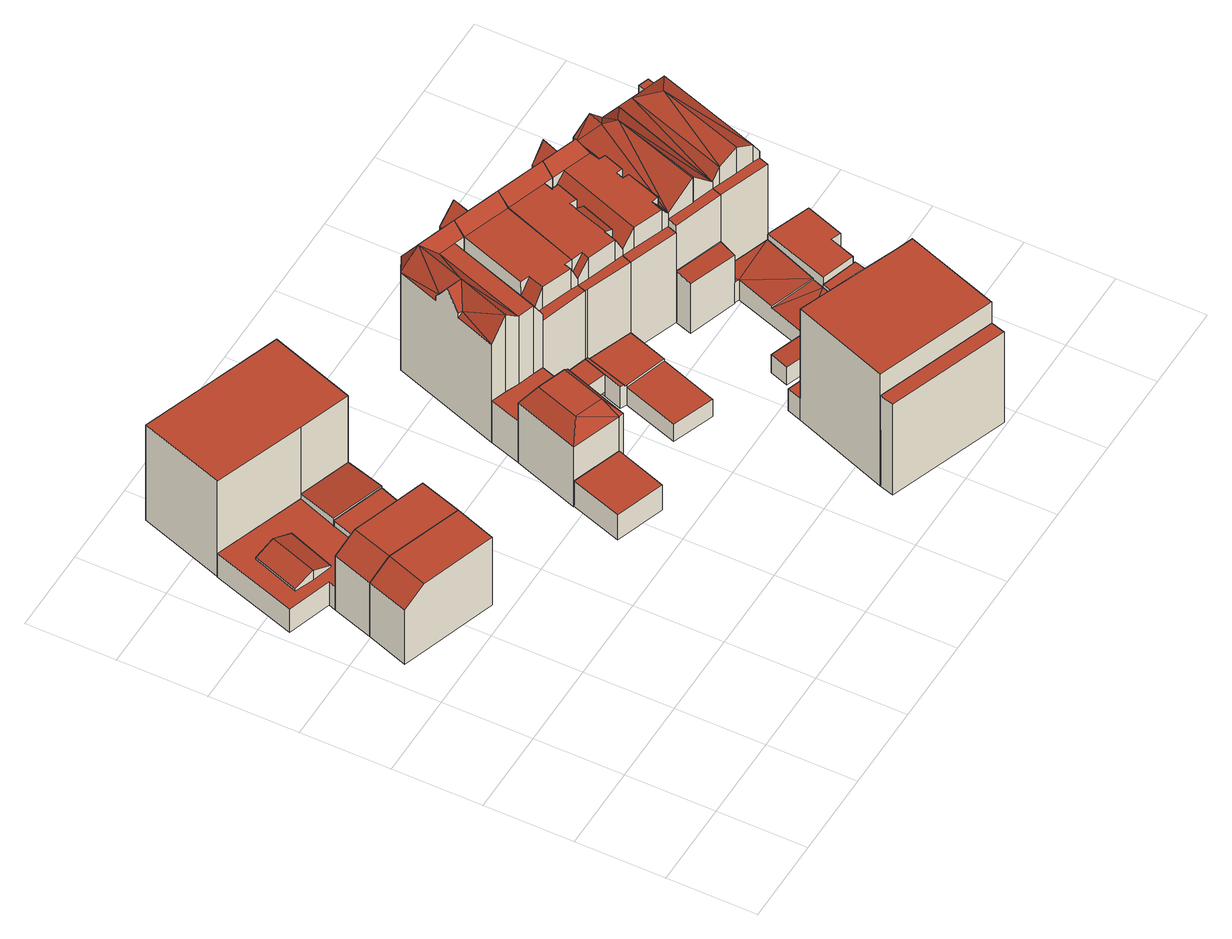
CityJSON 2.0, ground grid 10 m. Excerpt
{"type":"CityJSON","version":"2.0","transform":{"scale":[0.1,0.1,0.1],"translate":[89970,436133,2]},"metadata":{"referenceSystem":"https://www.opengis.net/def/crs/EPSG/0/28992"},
"CityObjects":{
"building1":{"type":"Building","attributes":{"measuredHeight":9.44,"yearOfConstruction":2010,"LAAGSTE_BOUWLAAG":"0","AANTAL_BOUWLAGEN":"3","AANTAL_ADRESSEN":"1","WIJK":"Delfshaven","PANDSOORT":"Tussenpand","BUURT":"Bospolder","HOOGSTE_BOUWLAAG":"2"},"address":[{"CountryName":"Nederland","LocalityName":"Rotterdam","ThoroughfareNumber":"9","ThoroughfareName":"Wattierstraat","PostalCode":"3025SG"}],"geometry":[{"type":"Solid","lod":"2","boundaries":[[[[0,1,2,3]],[[4,5,3,2,6]],[[2,1,7,6]],[[0,8,9,7,1]],[[5,8,0,3]],[[4,6,7,9]],[[5,4,9,8]]]],"semantics":{"surfaces":[{"type":"GroundSurface"},{"type":"WallSurface"},{"type":"RoofSurface"}],"values":[[0,1,1,1,1,2,2]]}}]},
"building2":{"type":"Building","attributes":{"measuredHeight":9.44,"yearOfConstruction":2010,"LAAGSTE_BOUWLAAG":"0","AANTAL_BOUWLAGEN":"3","AANTAL_ADRESSEN":"1","WIJK":"Delfshaven","PANDSOORT":"Tussenpand","BUURT":"Bospolder","HOOGSTE_BOUWLAAG":"2"},"address":[{"CountryName":"Nederland","LocalityName":"Rotterdam","ThoroughfareNumber":"7","ThoroughfareName":"Wattierstraat","PostalCode":"3025SG"}],"geometry":[{"type":"Solid","lod":"2","boundaries":[[[[2,10,11,12,3]],[[3,5,4,6,2]],[[10,2,6,13]],[[14,5,3,12]],[[12,11,15,14]],[[16,15,11,10,13]],[[16,13,6,4]],[[14,15,16,4,5]]]],"semantics":{"surfaces":[{"type":"GroundSurface"},{"type":"WallSurface"},{"type":"RoofSurface"}],"values":[[0,1,1,1,1,1,2,2]]}}]},
"building3":{"type":"Building","attributes":{"measuredHeight":4.12,"yearOfConstruction":2010,"LAAGSTE_BOUWLAAG":"0","AANTAL_BOUWLAGEN":"1","WIJK":"Delfshaven","PANDSOORT":"Tussenpand","BUURT":"Bospolder","HOOGSTE_BOUWLAAG":"0"},"geometry":[{"type":"Solid","lod":"2","boundaries":[[[[12,11,17,18]],[[19,20,11,12]],[[18,17,21,22]],[[17,11,20,21]],[[22,19,12,18]],[[22,21,20,19]]]],"semantics":{"surfaces":[{"type":"GroundSurface"},{"type":"WallSurface"},{"type":"RoofSurface"}],"values":[[0,1,1,1,1,2]]}}]},
"building4":{"type":"Building","attributes":{"measuredHeight":13.25,"yearOfConstruction":1952,"LAAGSTE_BOUWLAAG":"-1","AANTAL_BOUWLAGEN":"5","AANTAL_ADRESSEN":"8","WIJK":"Delfshaven","PANDSOORT":"Kop van een rij","BUURT":"Bospolder","HOOGSTE_BOUWLAAG":"3"},"address":[{"CountryName":"Nederland","LocalityName":"Rotterdam","ThoroughfareNumber":"132-134","ThoroughfareName":"Schiedamseweg","PostalCode":"3025AJ"}],"children":["building4-1","building4-2"]},
"building4-1":{"type":"BuildingPart","parents":["building4"],"geometry":[{"type":"Solid","lod":"2","boundaries":[[[[23,24,25,26,27]],[[28,24,23,29]],[[30,31,32,33,34]],[[35,30,34,36]],[[29,37,38,28]],[[37,35,36,38]],[[39,40,33,32,41]],[[25,40,39,26]],[[40,25,24,28,38,36,34,33]],[[27,42,31,30,35,37,29,23]],[[41,32,31,42]],[[27,26,39,41,42]]]],"semantics":{"surfaces":[{"type":"WallSurface"},{"type":"RoofSurface"},{"type":"GroundSurface"},{"type":"ClosureSurface"}],"values":[[0,0,0,0,0,0,0,0,1,2,3,3]]}}]},
"building4-2":{"type":"BuildingPart","parents":["building4"],"geometry":[{"type":"Solid","lod":"2","boundaries":[[[[43,44,45,46]],[[47,43,46,48]],[[18,49,50,51,17]],[[26,49,18,27]],[[31,52,53,32]],[[54,53,52,55]],[[55,10,56,54]],[[57,56,10,11]],[[51,57,11,17]],[[41,51,50,39]],[[58,59,60,61]],[[62,58,61,63]],[[44,60,59,45]],[[48,62,63,47]],[[41,32,53,54,56,57,51],[43,47,63,61,60,44]],[[46,45,59,58]],[[48,46,58,62]],[[26,39,50,49]],[[18,17,11,10,55,52,31,42,27]],[[39,26,27,42,41]],[[42,31,32,41]]]],"semantics":{"surfaces":[{"type":"WallSurface"},{"type":"RoofSurface"},{"type":"GroundSurface"},{"type":"ClosureSurface"}],"values":[[0,0,0,0,0,0,0,0,0,0,0,0,0,0,1,1,1,1,2,3,3]]}}]},
"building5":{"type":"Building","attributes":{"measuredHeight":3.52,"yearOfConstruction":1991,"LAAGSTE_BOUWLAAG":"0","AANTAL_BOUWLAGEN":"1","AANTAL_ADRESSEN":"1","WIJK":"Delfshaven","PANDSOORT":"Tussenpand","BUURT":"Bospolder","HOOGSTE_BOUWLAAG":"0"},"address":[{"CountryName":"Nederland","LocalityName":"Rotterdam","ThoroughfareNumber":"6A","ThoroughfareName":"Wattierstraat","PostalCode":"3025SH"}],"geometry":[{"type":"Solid","lod":"2","boundaries":[[[[64,65,66,67]],[[67,66,68,69]],[[64,70,71,72,65]],[[69,70,64,67]],[[66,65,72,68]],[[70,69,68,72,71]]]],"semantics":{"surfaces":[{"type":"GroundSurface"},{"type":"WallSurface"},{"type":"RoofSurface"}],"values":[[0,1,1,1,1,2]]}}]},
"building6":{"type":"Building","attributes":{"measuredHeight":10.28,"yearOfConstruction":1913,"LAAGSTE_BOUWLAAG":"1","AANTAL_BOUWLAGEN":"4","AANTAL_ADRESSEN":"4","WIJK":"Delfshaven","PANDSOORT":"Tussenpand","BUURT":"Bospolder","HOOGSTE_BOUWLAAG":"2"},"address":[{"CountryName":"Nederland","LocalityName":"Rotterdam","ThoroughfareNumber":"4-4","ThoroughfareName":"Wattierstraat","PostalCode":"3025SH"}],"geometry":[{"type":"Solid","lod":"2","boundaries":[[[[73,74,75,76]],[[77,78,79,80]],[[81,77,80,82]],[[82,73,76,81]],[[78,75,74,79]],[[76,75,83,84]],[[81,76,84]],[[81,84,85]],[[85,86,77,81]],[[85,84,83,86]],[[78,83,75]],[[78,86,83]],[[77,86,78]],[[73,82,80,79,74]]]],"semantics":{"surfaces":[{"type":"WallSurface"},{"type":"RoofSurface"},{"type":"GroundSurface"}],"values":[[0,0,0,0,0,1,1,1,1,1,1,1,1,2]]}}]},
"building7":{"type":"Building","attributes":{"measuredHeight":16.51,"yearOfConstruction":1913,"LAAGSTE_BOUWLAAG":"-1","AANTAL_BOUWLAGEN":"5","AANTAL_ADRESSEN":"3","WIJK":"Delfshaven","PANDSOORT":"Tussenpand","BUURT":"Bospolder","HOOGSTE_BOUWLAAG":"3"},"address":[{"CountryName":"Nederland","LocalityName":"Rotterdam","ThoroughfareNumber":"126-126","ThoroughfareName":"Schiedamseweg","PostalCode":"3025AH"}],"children":["building7-1","building7-2"]},
"building7-1":{"type":"BuildingPart","parents":["building7"],"geometry":[{"type":"Solid","lod":"2","boundaries":[[[[87,88,89]],[[90,91,92,93]],[[94,87,89,95,96,97,98,99,100,101]],[[102,103,104,92,91,105,106,107,108,109]],[[99,90,93,100]],[[110,104,103]],[[111,109,108]],[[96,112,113,97]],[[114,115,116,117]],[[112,114,117,113]],[[115,107,106,116]],[[93,92,118]],[[112,119,88,120,114]],[[118,92,110]],[[118,110,121]],[[92,104,110]],[[94,118,120,88,87]],[[110,103,102]],[[121,110,102]],[[95,89,88,119,112,96]],[[94,101,100,93,118]],[[102,109,111,121]],[[120,121,114]],[[121,115,114]],[[120,118,121]],[[121,111,115]],[[111,108,107]],[[111,107,115]],[[91,90,99,98,122,123,124,105]],[[117,116,124,123]],[[116,106,105,124]],[[113,117,123,122]],[[97,113,122,98]]]],"semantics":{"surfaces":[{"type":"WallSurface"},{"type":"RoofSurface"},{"type":"GroundSurface"},{"type":"ClosureSurface"}],"values":[[0,0,0,0,0,0,0,0,0,0,0,1,1,1,1,1,1,1,1,1,1,1,1,1,1,1,1,1,2,3,3,3,3]]}}]},
"building7-2":{"type":"BuildingPart","parents":["building7"],"geometry":[{"type":"Solid","lod":"2","boundaries":[[[[97,125,82,98]],[[105,73,126,106]],[[125,126,73,82]],[[117,116,106,126,125,97,113]],[[82,73,105,124,123,122,98]],[[123,124,116,117]],[[124,105,106,116]],[[122,123,117,113]],[[98,122,113,97]]]],"semantics":{"surfaces":[{"type":"WallSurface"},{"type":"RoofSurface"},{"type":"GroundSurface"},{"type":"ClosureSurface"}],"values":[[0,0,0,1,2,3,3,3,3]]}}]},
"building8":{"type":"Building","attributes":{"measuredHeight":16.49,"yearOfConstruction":1913,"LAAGSTE_BOUWLAAG":"0","AANTAL_BOUWLAGEN":"5","AANTAL_ADRESSEN":"3","WIJK":"Delfshaven","PANDSOORT":"Tussenpand","BUURT":"Bospolder","HOOGSTE_BOUWLAAG":"3"},"address":[{"CountryName":"Nederland","LocalityName":"Rotterdam","ThoroughfareNumber":"124-124","ThoroughfareName":"Schiedamseweg","PostalCode":"3025AH"}],"children":["building8-1","building8-2"]},
"building8-1":{"type":"BuildingPart","attributes":{"measuredHeight":2.85},"parents":["building8"],"geometry":[{"type":"Solid","lod":"2","boundaries":[[[[127,128,129,130]],[[128,131,132,129]],[[131,133,134,132]],[[133,127,130,134]],[[130,129,132,134]],[[127,133,131,128]]]],"semantics":{"surfaces":[{"type":"ClosureSurface"},{"type":"WallSurface"},{"type":"RoofSurface"},{"type":"GroundSurface"}],"values":[[0,1,1,1,2,3]]}}]},
"building8-2":{"type":"BuildingPart","attributes":{"measuredHeight":16.49},"parents":["building8"],"geometry":[{"type":"Solid","lod":"2","boundaries":[[[[135,136,137,138,139,140,141]],[[138,137,128,129,142,143,95,144,145,87,94,101]],[[129,130,146,142]],[[146,130,127,136,135,147,148,149,150,151,152]],[[153,150,149]],[[140,154,141]],[[144,155,145]],[[156,157,158,159]],[[157,152,151,158]],[[159,95,143,156]],[[158,153,149,148,87,145,155,159]],[[146,152,157,156,143,142]],[[141,154,160,147,135]],[[87,148,147,160,94]],[[153,151,150]],[[160,101,94]],[[153,158,151]],[[144,95,159,155]],[[160,154,140,139]],[[138,101,160,139]],[[137,136,127,128]],[[128,127,130,129]]]],"semantics":{"surfaces":[{"type":"WallSurface"},{"type":"RoofSurface"},{"type":"GroundSurface"},{"type":"ClosureSurface"}],"values":[[0,0,0,0,0,0,0,0,0,0,1,1,1,1,1,1,1,1,1,1,2,3]]}}]},
"building9":{"type":"Building","attributes":{"measuredHeight":15.51,"yearOfConstruction":1912,"LAAGSTE_BOUWLAAG":"0","AANTAL_BOUWLAGEN":"5","AANTAL_ADRESSEN":"7","WIJK":"Delfshaven","PANDSOORT":"Tussenpand","BUURT":"Bospolder","HOOGSTE_BOUWLAAG":"3"},"address":[{"CountryName":"Nederland","LocalityName":"Rotterdam","ThoroughfareNumber":"53-55","ThoroughfareName":"Rosenveldtstraat","PostalCode":"3025RR"}],"children":["building9-1","building9-2","building9-3"]},
"building9-1":{"type":"BuildingPart","parents":["building9"],"geometry":[{"type":"Solid","lod":"2","boundaries":[[[[161,162,163,164,165,166]],[[167,168,164,163,169,170]],[[171,170,169,172]],[[173,174,175,176,177]],[[178,177,176,179,180,181]],[[182,171,172,183,184]],[[173,185,186,174]],[[184,187,188,182]],[[189,190,191,192,193]],[[194,188,187,186,185,195]],[[185,190,189,195]],[[167,188,194,168]],[[166,196,197,161]],[[193,192,198,199,197,196]],[[179,198,192,180]],[[181,191,190,178]],[[181,180,192,191]],[[177,178,190,185,173]],[[164,168,194,195,189,193,196,166,165]],[[167,170,171,182,188]],[[163,162,199,198,179,176,175,200,201,183,172,169]],[[161,197,199,162]],[[201,200,186,187]],[[183,201,187,184]],[[174,186,200,175]]]],"semantics":{"surfaces":[{"type":"WallSurface"},{"type":"RoofSurface"},{"type":"GroundSurface"},{"type":"ClosureSurface"}],"values":[[0,0,0,0,0,0,0,0,0,0,0,0,0,0,0,0,1,1,1,1,2,3,3,3,3]]}}]},
"building9-2":{"type":"BuildingPart","parents":["building9"],"geometry":[{"type":"Solid","lod":"2","boundaries":[[[[162,199,197,161]],[[202,203,204,205]],[[206,197,199,204,203]],[[161,202,205,162]],[[202,161,197,206,203]],[[205,204,199,162]]]],"semantics":{"surfaces":[{"type":"ClosureSurface"},{"type":"WallSurface"},{"type":"RoofSurface"},{"type":"GroundSurface"}],"values":[[0,1,1,1,2,3]]}}]},
"building9-3":{"type":"BuildingPart","parents":["building9"],"geometry":[{"type":"Solid","lod":"2","boundaries":[[[[175,200,186,174]],[[183,175,174,184]],[[184,174,186,187]],[[201,200,175,183]],[[187,186,200,201]],[[184,187,201,183]]]],"semantics":{"surfaces":[{"type":"ClosureSurface"},{"type":"WallSurface"},{"type":"RoofSurface"},{"type":"GroundSurface"}],"values":[[0,1,2,3,0,0]]}}]},
"building10":{"type":"Building","attributes":{"measuredHeight":16.72,"yearOfConstruction":1913,"LAAGSTE_BOUWLAAG":"-0.5","AANTAL_BOUWLAGEN":"5","AANTAL_ADRESSEN":"4","WIJK":"Delfshaven","PANDSOORT":"Tussenpand","BUURT":"Bospolder","HOOGSTE_BOUWLAAG":"3"},"address":[{"CountryName":"Nederland","LocalityName":"Rotterdam","ThoroughfareNumber":"122-122","ThoroughfareName":"Schiedamseweg","PostalCode":"3025AH"}],"children":["building10-1","building10-2"]},
"building10-1":{"type":"BuildingPart","attributes":{"measuredHeight":16.72},"parents":["building10"],"geometry":[{"type":"Solid","lod":"2","boundaries":[[[[207,208,209,210,211,212,213,214,215,216,217,218,219,220]],[[221,216,215]],[[222,218,217]],[[223,224,225]],[[150,226,149]],[[224,227,228,225]],[[227,229,228]],[[230,231,232,208,207]],[[130,231,230,146]],[[148,147,135,233,234,130,146,152,151,150,149]],[[235,214,213]],[[219,236,237,220]],[[236,238,239,237]],[[238,151,152,239]],[[210,233,135,211]],[[218,222,236,219]],[[228,229,221,215,214,235,223,225]],[[240,222,217,216,221]],[[238,236,222,240,221,229,227,224,223,235,148,149,226]],[[135,147,212,211]],[[147,148,235,213,212]],[[151,238,226,150]],[[152,146,230,207,220,237,239]],[[234,233,210,209,241]],[[241,209,208,232]],[[232,231,130,234,241]]]],"semantics":{"surfaces":[{"type":"WallSurface"},{"type":"RoofSurface"},{"type":"GroundSurface"},{"type":"ClosureSurface"}],"values":[[0,0,0,0,0,0,0,0,0,0,0,0,0,0,0,1,1,1,1,1,1,1,1,2,3,3]]}}]},
"building10-2":{"type":"BuildingPart","attributes":{"measuredHeight":3.01},"parents":["building10"],"geometry":[{"type":"Solid","lod":"2","boundaries":[[[[242,243,244,245]],[[246,247,209,208,248,249]],[[250,247,246,251]],[[252,232,231,253]],[[254,255,242,245,256,257,252,253]],[[245,249,248,256]],[[234,258,134,130]],[[258,255,254,134]],[[243,250,251,244]],[[134,254,253,231,130]],[[246,249,245,244,251]],[[256,248,208,232,252,257]],[[258,234,241,209,247,250,243,242,255]],[[130,231,232,241,234]],[[209,241,232,208]]]],"semantics":{"surfaces":[{"type":"WallSurface"},{"type":"RoofSurface"},{"type":"GroundSurface"},{"type":"ClosureSurface"}],"values":[[0,0,0,0,0,0,0,0,0,1,1,1,2,3,3]]}}]},
"building11":{"type":"Building","attributes":{"measuredHeight":2.58,"yearOfConstruction":1912,"LAAGSTE_BOUWLAAG":"0","AANTAL_BOUWLAGEN":"1","WIJK":"Delfshaven","BUURT":"Bospolder","HOOGSTE_BOUWLAAG":"0"},"geometry":[{"type":"Solid","lod":"2","boundaries":[[[[259,260,261,262,263]],[[264,265,262,261]],[[263,262,265,266]],[[267,264,261,260]],[[268,267,260,259]],[[259,263,266,268]],[[264,267,268,266,265]]]],"semantics":{"surfaces":[{"type":"GroundSurface"},{"type":"WallSurface"},{"type":"RoofSurface"}],"values":[[0,1,1,1,1,1,2]]}}]},
"building12":{"type":"Building","attributes":{"measuredHeight":16.73,"yearOfConstruction":1913,"LAAGSTE_BOUWLAAG":"0","AANTAL_BOUWLAGEN":"5","AANTAL_ADRESSEN":"4","WIJK":"Delfshaven","PANDSOORT":"Tussenpand","BUURT":"Bospolder","HOOGSTE_BOUWLAAG":"3"},"address":[{"CountryName":"Nederland","LocalityName":"Rotterdam","ThoroughfareNumber":"120-120","ThoroughfareName":"Schiedamseweg","PostalCode":"3025AH"}],"geometry":[{"type":"Solid","lod":"2","boundaries":[[[[269,270,271]],[[272,273,274]],[[275,276,277]],[[278,279,280]],[[281,275,277,282,283,210,284,279,278]],[[285,286,287]],[[288,213,289]],[[290,291,270,269,272,274,292,293,294,295,283,282,296,297,286,285]],[[290,298,291]],[[294,207,209,295]],[[299,300,301,302]],[[292,299,302,293]],[[300,219,220,301]],[[219,289,213,212,284,210,209,207,220]],[[296,303,297]],[[296,304,303]],[[274,273,292]],[[292,273,299]],[[297,303,287,286]],[[293,302,301,220,207,294]],[[275,281,276]],[[276,281,305]],[[282,277,276]],[[296,276,304]],[[282,276,296]],[[304,276,305]],[[281,278,280,305]],[[280,284,212]],[[279,284,280]],[[305,280,212]],[[303,288,300,299,273,272,269,271,298,290,285,287]],[[291,298,271,270]],[[289,219,300,288]],[[303,304,305,212,213,288]],[[295,209,210,283]]]],"semantics":{"surfaces":[{"type":"WallSurface"},{"type":"RoofSurface"},{"type":"GroundSurface"}],"values":[[0,0,0,0,0,0,0,0,0,0,0,0,0,0,1,1,1,1,1,1,1,1,1,1,1,1,1,1,1,1,1,1,1,1,2]]}}]},
"building13":{"type":"Building","attributes":{"measuredHeight":16.94,"yearOfConstruction":1912,"LAAGSTE_BOUWLAAG":0,"AANTAL_BOUWLAGEN":5,"AANTAL_ADRESSEN":4,"WIJK":"Delfshaven","PANDSOORT":"Tussenpand","BUURT":"Bospolder","HOOGSTE_BOUWLAAG":4},"address":[{"CountryName":"Nederland","LocalityName":"Rotterdam","ThoroughfareNumber":"116-116","ThoroughfareName":"Schiedamseweg","PostalCode":"3025AH"}],"children":["building13-1"]},
"building13-1":{"type":"BuildingPart","parents":["building13"],"geometry":[{"type":"Solid","lod":"2","boundaries":[[[[306,307,308,309]],[[310,311,312,313]],[[314,315,316,317]],[[318,314,317,319]],[[310,313,318,319,320,321]],[[315,312,311,306,309,316]],[[322,308,307,323]],[[314,318,315]],[[318,313,312]],[[315,318,312]],[[310,321,306]],[[311,310,306]],[[306,321,323]],[[306,323,307]],[[308,322,320,319,317,316,309]],[[320,322,323,321]]]],"semantics":{"surfaces":[{"type":"WallSurface"},{"type":"RoofSurface"},{"type":"GroundSurface"},{"type":"ClosureSurface"}],"values":[[0,0,0,0,0,0,0,1,1,1,1,1,1,1,2,3]]}}]},
"building14":{"type":"Building","attributes":{"measuredHeight":17.05,"yearOfConstruction":1912,"LAAGSTE_BOUWLAAG":"0","AANTAL_BOUWLAGEN":"5","AANTAL_ADRESSEN":"4","WIJK":"Delfshaven","PANDSOORT":"Tussenpand","BUURT":"Bospolder","HOOGSTE_BOUWLAAG":"4"},"address":[{"CountryName":"Nederland","LocalityName":"Rotterdam","ThoroughfareNumber":"118-118","ThoroughfareName":"Schiedamseweg","PostalCode":"3025AH"}],"children":["building14-1","building14-2"]},
"building14-1":{"type":"BuildingPart","parents":["building14"],"geometry":[{"type":"Solid","lod":"2","boundaries":[[[[324,295,325,326]],[[295,327,328,325]],[[326,329,330,324]],[[329,328,327,330]],[[326,325,328,329]],[[330,327,295,324]]]],"semantics":{"surfaces":[{"type":"ClosureSurface"},{"type":"WallSurface"},{"type":"RoofSurface"},{"type":"GroundSurface"}],"values":[[0,1,1,1,2,3]]}}]},
"building14-2":{"type":"BuildingPart","parents":["building14"],"geometry":[{"type":"Solid","lod":"2","boundaries":[[[[331,332,333,334,326,324,335]],[[292,296,336,283,295,325,337,338]],[[336,339,340,331,335,283]],[[341,292,338,342]],[[343,341,342,344]],[[332,343,344,333]],[[334,337,325,326]],[[331,340,345]],[[340,346,345]],[[331,345,332]],[[345,343,332]],[[333,344,342,338,337,334]],[[340,339,346]],[[345,346,292]],[[339,296,346]],[[339,336,296]],[[346,296,292]],[[345,341,343]],[[345,292,341]],[[324,295,283,335]],[[326,325,295,324]]]],"semantics":{"surfaces":[{"type":"WallSurface"},{"type":"RoofSurface"},{"type":"GroundSurface"},{"type":"ClosureSurface"}],"values":[[0,0,0,0,0,0,0,1,1,1,1,1,1,1,1,1,1,1,1,2,3]]}}]},
"building15":{"type":"Building","attributes":{"measuredHeight":2.78,"yearOfConstruction":1912,"LAAGSTE_BOUWLAAG":"0","AANTAL_BOUWLAGEN":"1","WIJK":"Delfshaven","BUURT":"Bospolder","HOOGSTE_BOUWLAAG":"0"},"geometry":[{"type":"Solid","lod":"2","boundaries":[[[[319,317,347,348]],[[349,347,317,350]],[[351,349,350,352]],[[353,354,355,356]],[[357,351,352,358]],[[356,359,360,353]],[[359,319,348,360]],[[358,355,354,357]],[[349,351,357,354,353,360,348,347]],[[352,350,317,319,359,356,355,358]]]],"semantics":{"surfaces":[{"type":"WallSurface"},{"type":"RoofSurface"},{"type":"GroundSurface"}],"values":[[0,0,0,0,0,0,0,0,1,2]]}}]},
"building16":{"type":"Building","attributes":{"measuredHeight":3.34,"yearOfConstruction":1912,"LAAGSTE_BOUWLAAG":"0","AANTAL_BOUWLAGEN":"1","WIJK":"Delfshaven","BUURT":"Bospolder","HOOGSTE_BOUWLAAG":"0"},"geometry":[{"type":"Solid","lod":"2","boundaries":[[[[361,362,363,364,365,366]],[[367,368,363,362]],[[369,367,362,361]],[[368,370,364,363]],[[361,366,371,369]],[[366,365,372,371]],[[365,364,370,372]],[[368,367,369,371,372,370]]]],"semantics":{"surfaces":[{"type":"GroundSurface"},{"type":"WallSurface"},{"type":"RoofSurface"}],"values":[[0,1,1,1,1,1,1,2]]}}]},
"building17":{"type":"Building","attributes":{"measuredHeight":17,"yearOfConstruction":1912,"LAAGSTE_BOUWLAAG":0,"AANTAL_BOUWLAGEN":4,"AANTAL_ADRESSEN":5,"WIJK":"Delfshaven","PANDSOORT":"Tussenpand","BUURT":"Bospolder","HOOGSTE_BOUWLAAG":3},"address":[{"CountryName":"Nederland","LocalityName":"Rotterdam","ThoroughfareNumber":"114-114","ThoroughfareName":"Schiedamseweg","PostalCode":"3025AH"}],"children":["building17-1"]},
"building17-1":{"type":"BuildingPart","parents":["building17"],"geometry":[{"type":"Solid","lod":"2","boundaries":[[[[373,320,374,375]],[[376,377,378,379]],[[359,376,379,380]],[[320,319,381,374]],[[319,359,380,381]],[[377,373,375,378]],[[374,381,380,379,378,375]],[[377,376,359,319,320,373]]]],"semantics":{"surfaces":[{"type":"ClosureSurface"},{"type":"WallSurface"},{"type":"RoofSurface"},{"type":"GroundSurface"}],"values":[[0,1,1,1,1,1,2,3]]}}]},
"building18":{"type":"Building","children":["building18-1"],"geometry":[{"type":"Solid","lod":"2","boundaries":[[[[382,383,384]],[[385,386,387]],[[384,385,387,382]],[[387,386,383,382]],[[321,320,388,389,390,391,392]],[[388,393,331,389]],[[322,323,334,333,332,331,393]],[[394,395,396,397]],[[390,394,397,391]],[[395,398,399,396]],[[398,332,333,399]],[[392,334,323,321]],[[400,401,398]],[[400,398,395]],[[394,390,402]],[[390,389,402]],[[402,389,384]],[[385,401,386]],[[386,402,383]],[[384,383,402]],[[389,331,385,384]],[[385,331,401]],[[401,402,386]],[[400,395,394]],[[400,394,402]],[[391,397,396,399,333,334,392]],[[400,402,401]],[[332,398,401]],[[331,332,401]],[[320,322,393,388]],[[321,323,322,320]]]],"semantics":{"surfaces":[{"type":"WallSurface"},{"type":"RoofSurface"},{"type":"GroundSurface"},{"type":"ClosureSurface"}],"values":[[0,0,0,1,0,0,0,0,0,0,0,0,1,1,1,1,1,1,1,1,1,1,1,1,1,1,1,1,1,2,3]]}}]},
"building18-1":{"type":"BuildingInstallation","parents":["building18"],"geometry":[{"type":"MultiSurface","lod":"2","boundaries":[[[382,383,384]],[[385,386,387]],[[384,385,387,382]],[[387,386,383,382]]],"semantics":{"surfaces":[{"type":"WallSurface"},{"type":"RoofSurface"}],"values":[0,0,0,1]}}]}
},
"vertices":[
[132,316,13],[23,352,13],[39,399,13],[148,362,13],[63,391,107],[148,362,107],[39,399,88],[23,352,88],[132,316,107],[47,344,107],
[54,445,13],[105,428,13],[163,409,13],[54,445,88],[163,409,107],[105,428,107],[78,437,107],
[123,484,13],[182,464,13],[163,409,53],[105,428,53],[123,484,54],[182,464,55],
[198,511,13],[198,511,146],[197,509,146],[197,509,54],[197,509,13],[230,605,146],[230,605,13],[39,566,13],[38,565,13],[38,565,46],[38,565,146],[39,566,146],[71,661,13],[71,661,146],[148,634,13],[148,634,146],[139,529,53],[139,529,146],[139,529,47],[139,529,13],
[71,522,46],[49,529,46],[49,529,48],[71,522,58],[93,514,46],[93,514,49],[182,464,57],[123,484,57],[123,484,46],[7,469,13],[7,469,45],[57,453,45],[57,453,13],[54,445,45],[105,428,46],[52,468,58],[31,476,48],[31,476,45],[52,468,45],[74,461,48],[74,461,46],
[322,234,10],[267,253,10],[286,311,10],[342,292,10],[286,311,45],[342,292,45],[322,234,45],[277,249,45],[267,253,45],
[312,386,9],[286,311,9],[286,311,92],[312,386,92],[348,291,92],[342,292,92],[342,292,9],[348,291,9],[374,366,92],[374,366,9],[306,320,112],[323,370,112],[355,359,112],[338,309,112],
[422,505,161],[410,509,161],[422,505,141],[384,553,9],[365,543,9],[365,543,145],[384,553,145],[426,518,174],[389,410,141],[385,399,141],[385,399,67],[385,399,9],[432,537,9],[432,537,145],[431,534,150],[344,481,174],[349,496,151],[349,496,145],[323,421,9],[323,421,67],[323,421,145],[339,466,145],[339,466,151],[352,494,151],[343,464,151],[374,403,161],[374,403,67],[355,409,161],[340,415,174],[340,415,67],[355,409,67],[381,533,174],[378,414,161],[391,515,161],[361,475,174],[374,403,9],[355,409,9],[340,415,9],
[374,366,67],[312,386,67],
[439,382,13],[385,399,13],[385,399,37],[439,382,37],[377,373,13],[377,373,37],[430,356,13],[430,356,37],
[487,518,144],[487,518,13],[432,537,13],[432,537,150],[449,531,174],[463,527,151],[463,527,144],[385,399,132],[389,410,132],[396,429,141],[396,429,161],[439,382,132],[480,500,174],[476,486,161],[445,400,161],[445,400,141],[442,392,141],[442,392,132],[436,403,161],[461,523,150],[406,425,161],[400,407,132],[434,395,132],[434,395,161],[400,407,161],[443,512,174],
[587,19,134],[587,19,8],[616,102,8],[616,102,163],[612,92,163],[587,19,163],[624,126,132],[624,126,163],[628,138,8],[628,138,132],[630,146,132],[630,146,8],[564,169,132],[564,169,38],[564,169,8],[542,177,8],[542,177,132],[524,183,132],[497,192,8],[497,192,38],[524,183,38],[614,151,132],[614,151,8],[614,151,38],[557,151,132],[557,151,38],[607,132,38],[607,132,132],[518,166,163],[518,166,132],[518,166,38],[491,176,38],[491,176,163],[607,132,163],[557,151,163],[452,67,163],[452,67,134],[491,176,8],[452,67,8],[557,151,8],[607,132,8],
[582,3,134],[447,51,134],[447,51,8],[582,3,8],[450,61,134],
[493,362,132],[493,362,34],[493,362,7],[542,500,7],[542,500,144],[535,481,174],[531,468,161],[531,468,140],[516,426,141],[516,426,157],[502,387,157],[502,387,140],[497,373,141],[497,373,132],[506,429,161],[492,390,161],[518,462,161],[526,459,161],[526,459,144],[458,396,161],[517,434,161],[517,434,144],[509,437,161],[442,381,132],[442,381,37],[442,381,34],[487,518,7],[439,382,7],[521,471,161],[488,376,161],[488,376,132],[455,387,161],[455,387,132],[493,390,161],[442,381,7],
[430,332,7],[409,269,7],[409,269,31],[430,332,31],[478,316,31],[478,316,7],[478,317,34],[478,317,31],[456,252,7],[456,252,31],[427,333,34],[427,333,37],[423,335,37],[423,335,7],[430,332,34],[428,333,34],[430,356,7],
[647,189,9],[645,185,9],[639,168,9],[525,209,9],[532,230,9],[639,168,34],[525,209,33],[532,230,34],[645,185,34],[647,189,35],
[570,406,161],[570,406,150],[563,409,161],[557,367,161],[549,369,161],[557,367,150],[573,489,150],[571,485,150],[573,489,145],[545,498,150],[545,498,145],[544,494,150],[560,494,174],[596,481,145],[596,481,7],[542,500,145],[581,438,161],[581,438,150],[574,441,161],[545,463,161],[531,468,141],[573,415,161],[573,415,150],[552,353,150],[552,353,132],[548,342,132],[548,342,7],[594,476,150],[585,449,150],[566,417,161],[544,356,161],[511,368,161],[511,368,132],[544,356,132],[577,452,161],[576,467,174],[553,475,174],
[602,303,36],[597,305,36],[597,305,8],[602,303,8],[640,243,33],[588,260,34],[588,260,32],[640,243,32],[625,199,30],[574,217,30],[574,217,8],[625,199,8],[636,230,31],[636,230,8],[661,304,8],[661,304,37],[604,324,8],[604,324,37],
[604,324,7],[548,342,79],[604,324,77],[542,323,7],[542,323,76],[597,305,74],[597,305,7],
[652,462,151],[608,335,151],[608,335,142],[604,324,142],[652,462,7],[596,481,150],[548,342,142],[552,353,142],[616,474,169],[632,469,151],[582,343,177],[582,343,142],[583,343,177],[583,343,142],[615,442,177],[609,457,169],
[625,199,35],[636,230,35],[646,192,35],[646,192,8],[680,181,36],[680,181,8],[677,217,35],[672,200,36],[672,200,8],[677,217,8],[685,196,36],[685,196,8],[674,218,8],[674,218,35],
[686,176,9],[684,171,9],[679,158,9],[648,168,9],[653,182,9],[655,187,9],[684,171,43],[679,158,43],[686,176,43],[648,168,35],[655,187,34],[653,182,34],
[710,286,8],[661,304,45],[710,286,45],[684,247,8],[695,243,8],[695,243,45],[684,247,45],[674,218,45],[636,230,45],
[686,448,165],[684,441,165],[686,448,154],[674,452,154],[672,445,165],[674,452,165],[707,443,8],[707,443,151],[665,315,151],[665,315,142],[661,304,142],[652,462,8],[657,318,166],[637,325,177],[637,325,142],[657,318,142],[616,332,166],[616,332,142],[669,422,177],[656,449,166],[696,436,166]
]}
